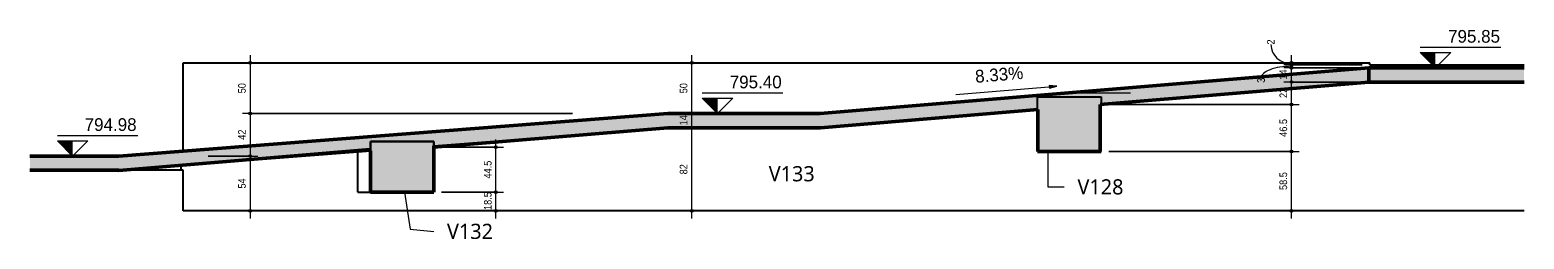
# Model space of a CAD drawing. Extents: x -2131 to 52870, y -3196 to 88043.
# Drawn here: x 23808 to 25279, y 79416 to 79622 of the extents above; entities that cross this region are included whole.
import ezdxf

# ---------------------------------------------------------------- set-up
doc = ezdxf.new("R2010")
doc.units = 0
for name, color, linetype, lineweight in [('A-ANNO-DIMS', 7, 'Continuous', 9), ('A-ANNO-DIMS-50', 7, 'Continuous', 9), ('A-DETL-MEDM', 7, 'Continuous', 50), ('A-DETL-THIN', 7, 'Continuous', 25), ('A-FLOR', 7, 'Continuous', 25), ('G-ANNO-DIMS', 7, 'Continuous', 9), ('S-BEAM', 7, 'Continuous', 25), ('S-BEAM-IDEN', 7, 'Continuous', 9)]:
    doc.layers.add(name, color=color, linetype=linetype, lineweight=lineweight)
doc.layers.add('A-DETL', color=7, linetype='Continuous', lineweight=18, true_color=0x00a600)
doc.styles.add('Fira Sans', font='', dxfattribs={"width": 0.9, "height": 7.5})
doc.styles.add('Fira Sans_1', font='', dxfattribs={"height": 12.5})
doc.styles.add('Gadugi', font='gadugi.ttf', dxfattribs={"height": 15})
doc.styles.get('Fira Sans').set_extended_font_data('Fira Sans')
doc.styles.get('Fira Sans_1').set_extended_font_data('Fira Sans')
doc.dimstyles.new('PED_1_5mm_ESQ', dxfattribs={"dimscale": 30.48, "dimtxt": 10.229846, "dimasz": 0.328084, "dimexe": 0.246063, "dimexo": 0.246063, "dimgap": 0.049213, "dimtad": 1, "dimdec": 1, "dimrnd": 0.5, "dimdsep": 46, "dimtxsty": 'Fira Sans', "dimblk1": 'DOTSMALL', "dimblk2": 'DOTSMALL', "dimsah": 1, "dimcen": 0.09, "dimdle": 0.246063, "dimazin": 0, "dimtfac": 1, "dimtdec": 4, "dimtix": 1, "dimtmove": 1, "dimatfit": 3, "dimfxl": 1, "dimtvp": 1, "dimtolj": 1, "dimtzin": 0, "dimarcsym": 2})
doc.dimstyles.new('PED_1_5mm_ESQ_1', dxfattribs={"dimscale": 30.48, "dimtxt": 10.229846, "dimasz": 0.328084, "dimexe": 0.246063, "dimexo": 0.246063, "dimgap": 0.049213, "dimtad": 1, "dimdec": 1, "dimrnd": 0.5, "dimdsep": 46, "dimtxsty": 'Fira Sans', "dimblk1": 'DOTSMALL', "dimblk2": 'DOTSMALL', "dimsah": 1, "dimcen": 0.09, "dimdle": 0.246063, "dimazin": 0, "dimtfac": 1, "dimtdec": 4, "dimtix": 1, "dimtmove": 0, "dimatfit": 3, "dimfxl": 1, "dimtvp": 1, "dimtolj": 1, "dimtzin": 0, "dimarcsym": 2})

# ---------------------------------------------------------------- blocks, each defined once
blk = doc.blocks.new('Elevações de ponto - SIMBOLO DE NÍVEL-CORTE-2219088-CT C 002 - CORTE D-D')
at = {"layer": 'G-ANNO-DIMS'}
blk.add_hatch(color=256, dxfattribs=at).paths.add_polyline_path([(2440.7, 79555), (2440.7, 79540), (2425.7, 79555)], flags=0)
for p, q in [((2504.9, 79560.1), (2425.7, 79560.1)), ((2440.7, 79540), (2425.7, 79555)), ((2425.7, 79555), (2455.7, 79555)), ((2455.7, 79555), (2440.7, 79540))]:
    blk.add_line(p, q, dxfattribs=at)
blk = doc.blocks.new('DIMBLOCK132-CT C 002 - CORTE D-D')
at = {"layer": 'A-ANNO-DIMS-50', "transparency": 16777216}
h = blk.add_hatch(color=256, dxfattribs=at)
edge = h.paths.add_edge_path(flags=0)
edge.add_arc((24025.1, 79590), 1.25, 0, 360)
h = blk.add_hatch(color=256, dxfattribs=at)
edge = h.paths.add_edge_path(flags=0)
edge.add_arc((24025.1, 79540), 1.25, 0, 360)
for p, q in [((24025.1, 79597.5), (24025.1, 79540)), ((24019.4, 79590), (24032.6, 79590)), ((24025.1, 79590), (24019.4, 79590)), ((24342.2, 79540), (24017.6, 79540)), ((24025.1, 79540), (24342.2, 79540))]:
    blk.add_line(p, q, dxfattribs=at)
for centre in [(24025.1, 79590), (24025.1, 79540)]:
    blk.add_circle(centre, 1.25, dxfattribs=at)
at = {"layer": 'A-ANNO-DIMS-50', "color": 0, "transparency": 16777216, "insert": (24013.2, 79559.9), "char_height": 7.5, "width": 12.276, "attachment_point": 1, "rotation": 90, "line_spacing_factor": 1.049215, "style": 'Fira Sans'}
blk.add_mtext('50', dxfattribs=at)
blk = doc.blocks.new('_DotSmall')
at = {"color": 0, "linetype": 'ByBlock', "const_width": 0.5}
blk.add_lwpolyline([(-0.0625, 0, 1), (0.0625, 0, 1)], format="xyb", close=True, dxfattribs=at)
blk = doc.blocks.new('DIMBLOCK133-CT C 002 - CORTE D-D')
at = {"layer": 'A-ANNO-DIMS-50', "transparency": 16777216}
h = blk.add_hatch(color=256, dxfattribs=at)
edge = h.paths.add_edge_path(flags=0)
edge.add_arc((24025.1, 79540), 1.25, 0, 360)
h = blk.add_hatch(color=256, dxfattribs=at)
edge = h.paths.add_edge_path(flags=0)
edge.add_arc((24025.1, 79498), 1.25, 0, 360)
for p, q in [((24342.2, 79540), (24017.6, 79540)), ((24025.1, 79540), (24025.1, 79498)), ((24025.1, 79540), (24342.2, 79540)), ((23983.8, 79498), (24032.6, 79498)), ((24025.1, 79498), (23983.8, 79498))]:
    blk.add_line(p, q, dxfattribs=at)
for centre in [(24025.1, 79540), (24025.1, 79498)]:
    blk.add_circle(centre, 1.25, dxfattribs=at)
at = {"layer": 'A-ANNO-DIMS-50', "color": 0, "transparency": 16777216, "insert": (24013.2, 79514.1), "char_height": 7.5, "width": 11.804, "attachment_point": 1, "rotation": 90, "line_spacing_factor": 1.049215, "style": 'Fira Sans'}
blk.add_mtext('42', dxfattribs=at)
blk = doc.blocks.new('DIMBLOCK134-CT C 002 - CORTE D-D')
at = {"layer": 'A-ANNO-DIMS-50', "transparency": 16777216}
h = blk.add_hatch(color=256, dxfattribs=at)
edge = h.paths.add_edge_path(flags=0)
edge.add_arc((24025.1, 79498), 1.25, 0, 360)
h = blk.add_hatch(color=256, dxfattribs=at)
edge = h.paths.add_edge_path(flags=0)
edge.add_arc((24025.1, 79444), 1.25, 0, 360)
for p, q in [((23983.8, 79498), (24032.6, 79498)), ((24025.1, 79498), (23983.8, 79498)), ((24025.1, 79498), (24025.1, 79436.5)), ((24019.4, 79444), (24032.6, 79444)), ((24025.1, 79444), (24019.4, 79444))]:
    blk.add_line(p, q, dxfattribs=at)
for centre in [(24025.1, 79498), (24025.1, 79444)]:
    blk.add_circle(centre, 1.25, dxfattribs=at)
at = {"layer": 'A-ANNO-DIMS-50', "color": 0, "transparency": 16777216, "insert": (24013.2, 79466), "char_height": 7.5, "width": 11.961, "attachment_point": 1, "rotation": 90, "line_spacing_factor": 1.049215, "style": 'Fira Sans'}
blk.add_mtext('54', dxfattribs=at)
blk = doc.blocks.new('DIMBLOCK135-CT C 002 - CORTE D-D')
at = {"layer": 'A-ANNO-DIMS-50', "transparency": 16777216}
h = blk.add_hatch(color=256, dxfattribs=at)
edge = h.paths.add_edge_path(flags=0)
edge.add_arc((25049.9, 79502.5), 1.25, 0, 360)
h = blk.add_hatch(color=256, dxfattribs=at)
edge = h.paths.add_edge_path(flags=0)
edge.add_arc((25049.9, 79444), 1.25, 0, 360)
for p, q in [((24869.9, 79502.5), (25057.4, 79502.5)), ((25049.9, 79502.5), (24869.9, 79502.5)), ((25049.9, 79436.5), (25049.9, 79502.5)), ((25055.6, 79444), (25042.4, 79444)), ((25049.9, 79444), (25055.6, 79444))]:
    blk.add_line(p, q, dxfattribs=at)
for centre in [(25049.9, 79502.5), (25049.9, 79444)]:
    blk.add_circle(centre, 1.25, dxfattribs=at)
at = {"layer": 'A-ANNO-DIMS-50', "color": 0, "transparency": 16777216, "insert": (25038, 79464.6), "char_height": 7.5, "width": 20.774, "attachment_point": 1, "rotation": 90, "line_spacing_factor": 1.049215, "style": 'Fira Sans'}
blk.add_mtext('58.5', dxfattribs=at)
blk = doc.blocks.new('DIMBLOCK136-CT C 002 - CORTE D-D')
at = {"layer": 'A-ANNO-DIMS-50', "transparency": 16777216}
h = blk.add_hatch(color=256, dxfattribs=at)
edge = h.paths.add_edge_path(flags=0)
edge.add_arc((25049.9, 79548.9), 1.25, 0, 360)
h = blk.add_hatch(color=256, dxfattribs=at)
edge = h.paths.add_edge_path(flags=0)
edge.add_arc((25049.9, 79502.5), 1.25, 0, 360)
for p, q in [((24869.1, 79548.9), (25057.4, 79548.9)), ((25049.9, 79548.9), (24869.1, 79548.9)), ((25049.9, 79502.5), (25049.9, 79548.9)), ((24869.9, 79502.5), (25057.4, 79502.5)), ((25049.9, 79502.5), (24869.9, 79502.5))]:
    blk.add_line(p, q, dxfattribs=at)
for centre in [(25049.9, 79548.9), (25049.9, 79502.5)]:
    blk.add_circle(centre, 1.25, dxfattribs=at)
at = {"layer": 'A-ANNO-DIMS-50', "color": 0, "transparency": 16777216, "insert": (25038, 79517), "char_height": 7.5, "width": 20.932, "attachment_point": 1, "rotation": 90, "line_spacing_factor": 1.049215, "style": 'Fira Sans'}
blk.add_mtext('46.5', dxfattribs=at)
blk = doc.blocks.new('DIMBLOCK137-CT C 002 - CORTE D-D')
at = {"layer": 'A-ANNO-DIMS-50', "transparency": 16777216}
h = blk.add_hatch(color=256, dxfattribs=at)
edge = h.paths.add_edge_path(flags=0)
edge.add_arc((25049.9, 79571), 1.25, 0, 360)
h = blk.add_hatch(color=256, dxfattribs=at)
edge = h.paths.add_edge_path(flags=0)
edge.add_arc((25049.9, 79548.9), 1.25, 0, 360)
for p, q in [((25118.6, 79571), (25042.4, 79571)), ((25049.9, 79548.9), (25049.9, 79571)), ((25049.9, 79571), (25118.6, 79571)), ((24869.1, 79548.9), (25057.4, 79548.9)), ((25049.9, 79548.9), (24869.1, 79548.9))]:
    blk.add_line(p, q, dxfattribs=at)
for centre in [(25049.9, 79571), (25049.9, 79548.9)]:
    blk.add_circle(centre, 1.25, dxfattribs=at)
at = {"layer": 'A-ANNO-DIMS-50', "color": 0, "transparency": 16777216, "insert": (25038, 79555.3), "char_height": 7.5, "width": 11.332, "attachment_point": 1, "rotation": 90, "line_spacing_factor": 1.049215, "style": 'Fira Sans'}
blk.add_mtext('22', dxfattribs=at)
blk = doc.blocks.new('DIMBLOCK138-CT C 002 - CORTE D-D')
at = {"layer": 'A-ANNO-DIMS-50', "transparency": 16777216}
h = blk.add_hatch(color=256, dxfattribs=at)
edge = h.paths.add_edge_path(flags=0)
edge.add_arc((25049.9, 79585), 1.25, 0, 360)
h = blk.add_hatch(color=256, dxfattribs=at)
edge = h.paths.add_edge_path(flags=0)
edge.add_arc((25049.9, 79571), 1.25, 0, 360)
for p, q in [((25118.6, 79585), (25042.4, 79585)), ((25049.9, 79571), (25049.9, 79585)), ((25049.9, 79585), (25118.6, 79585)), ((25118.6, 79571), (25042.4, 79571)), ((25049.9, 79571), (25118.6, 79571))]:
    blk.add_line(p, q, dxfattribs=at)
for centre in [(25049.9, 79585), (25049.9, 79571)]:
    blk.add_circle(centre, 1.25, dxfattribs=at)
at = {"layer": 'A-ANNO-DIMS-50', "color": 0, "transparency": 16777216, "insert": (25038, 79573.3), "char_height": 7.5, "width": 11.174, "attachment_point": 1, "rotation": 90, "line_spacing_factor": 1.049215, "style": 'Fira Sans'}
blk.add_mtext('14', dxfattribs=at)
blk = doc.blocks.new('DIMBLOCK139-CT C 002 - CORTE D-D')
at = {"layer": 'A-ANNO-DIMS-50', "transparency": 16777216}
h = blk.add_hatch(color=256, dxfattribs=at)
edge = h.paths.add_edge_path(flags=0)
edge.add_arc((25049.9, 79588), 1.25, 0, 360)
h = blk.add_hatch(color=256, dxfattribs=at)
edge = h.paths.add_edge_path(flags=0)
edge.add_arc((25049.9, 79585), 1.25, 0, 360)
for p, q in [((25119.3, 79588), (25042.4, 79588)), ((25118.6, 79585), (25042.4, 79585)), ((25049.9, 79585), (25049.9, 79588)), ((25049.9, 79588), (25119.3, 79588)), ((25049.9, 79585), (25118.6, 79585))]:
    blk.add_line(p, q, dxfattribs=at)
for centre in [(25049.9, 79588), (25049.9, 79585)]:
    blk.add_circle(centre, 1.25, dxfattribs=at)
blk.add_ellipse((25049.9, 79575.1), major_axis=(29.9, 0), ratio=0.38284, start_param=1.570796, end_param=3.141593, dxfattribs=at)
at = {"layer": 'A-ANNO-DIMS-50', "color": 0, "transparency": 16777216, "insert": (25016.1, 79570.2), "char_height": 7.5, "width": 5.823, "attachment_point": 1, "rotation": 90, "line_spacing_factor": 1.049215, "style": 'Fira Sans'}
blk.add_mtext('3', dxfattribs=at)
blk = doc.blocks.new('DIMBLOCK140-CT C 002 - CORTE D-D')
at = {"layer": 'A-ANNO-DIMS-50', "transparency": 16777216}
h = blk.add_hatch(color=256, dxfattribs=at)
edge = h.paths.add_edge_path(flags=0)
edge.add_arc((25049.9, 79590), 1.25, 0, 360)
h = blk.add_hatch(color=256, dxfattribs=at)
edge = h.paths.add_edge_path(flags=0)
edge.add_arc((25049.9, 79588), 1.25, 0, 360)
for p, q in [((25049.9, 79588), (25049.9, 79597.5)), ((25055.6, 79590), (25042.4, 79590)), ((25119.3, 79588), (25042.4, 79588)), ((25049.9, 79590), (25055.6, 79590)), ((25049.9, 79588), (25119.3, 79588))]:
    blk.add_line(p, q, dxfattribs=at)
for centre in [(25049.9, 79590), (25049.9, 79588)]:
    blk.add_circle(centre, 1.25, dxfattribs=at)
blk.add_ellipse((25049.9, 79608), major_axis=(20.3, 0), ratio=0.932713, start_param=3.141593, end_param=4.712389, dxfattribs=at)
at = {"layer": 'A-ANNO-DIMS-50', "color": 0, "transparency": 16777216, "insert": (25025.7, 79608), "char_height": 7.5, "width": 5.666, "attachment_point": 1, "rotation": 90, "line_spacing_factor": 1.049215, "style": 'Fira Sans'}
blk.add_mtext('2', dxfattribs=at)
blk = doc.blocks.new('DIMBLOCK141-CT C 002 - CORTE D-D')
at = {"layer": 'A-ANNO-DIMS-50', "transparency": 16777216}
h = blk.add_hatch(color=256, dxfattribs=at)
edge = h.paths.add_edge_path(flags=0)
edge.add_arc((24266.9, 79462.5), 1.25, 0, 360)
h = blk.add_hatch(color=256, dxfattribs=at)
edge = h.paths.add_edge_path(flags=0)
edge.add_arc((24266.9, 79444), 1.25, 0, 360)
for p, q in [((24213.3, 79462.5), (24274.4, 79462.5)), ((24266.9, 79462.5), (24213.3, 79462.5)), ((24266.9, 79436.5), (24266.9, 79462.5)), ((24272.7, 79444), (24259.4, 79444)), ((24266.9, 79444), (24272.7, 79444))]:
    blk.add_line(p, q, dxfattribs=at)
for centre in [(24266.9, 79462.5), (24266.9, 79444)]:
    blk.add_circle(centre, 1.25, dxfattribs=at)
at = {"layer": 'A-ANNO-DIMS-50', "color": 0, "transparency": 16777216, "insert": (24255.1, 79444.9), "char_height": 7.5, "width": 19.988, "attachment_point": 1, "rotation": 90, "line_spacing_factor": 1.049215, "style": 'Fira Sans'}
blk.add_mtext('18.5', dxfattribs=at)
blk = doc.blocks.new('DIMBLOCK142-CT C 002 - CORTE D-D')
at = {"layer": 'A-ANNO-DIMS-50', "transparency": 16777216}
h = blk.add_hatch(color=256, dxfattribs=at)
edge = h.paths.add_edge_path(flags=0)
edge.add_arc((24266.9, 79506.8), 1.25, 0, 360)
h = blk.add_hatch(color=256, dxfattribs=at)
edge = h.paths.add_edge_path(flags=0)
edge.add_arc((24266.9, 79462.5), 1.25, 0, 360)
for p, q in [((24266.9, 79462.5), (24266.9, 79514.3)), ((24213.3, 79506.8), (24274.4, 79506.8)), ((24266.9, 79506.8), (24213.3, 79506.8)), ((24213.3, 79462.5), (24274.4, 79462.5)), ((24266.9, 79462.5), (24213.3, 79462.5))]:
    blk.add_line(p, q, dxfattribs=at)
for centre in [(24266.9, 79506.8), (24266.9, 79462.5)]:
    blk.add_circle(centre, 1.25, dxfattribs=at)
at = {"layer": 'A-ANNO-DIMS-50', "color": 0, "transparency": 16777216, "insert": (24255.1, 79475.9), "char_height": 7.5, "width": 20.932, "attachment_point": 1, "rotation": 90, "line_spacing_factor": 1.049215, "style": 'Fira Sans'}
blk.add_mtext('44.5', dxfattribs=at)
blk = doc.blocks.new('DIMBLOCK143-CT C 002 - CORTE D-D')
at = {"layer": 'A-ANNO-DIMS-50', "transparency": 16777216}
h = blk.add_hatch(color=256, dxfattribs=at)
edge = h.paths.add_edge_path(flags=0)
edge.add_arc((24459.7, 79526), 1.25, 0, 360)
h = blk.add_hatch(color=256, dxfattribs=at)
edge = h.paths.add_edge_path(flags=0)
edge.add_arc((24459.7, 79444), 1.25, 0, 360)
for p, q in [((24465.4, 79526), (24452.2, 79526)), ((24459.7, 79436.5), (24459.7, 79526)), ((24459.7, 79526), (24465.4, 79526)), ((24465.4, 79444), (24452.2, 79444)), ((24459.7, 79444), (24465.4, 79444))]:
    blk.add_line(p, q, dxfattribs=at)
for centre in [(24459.7, 79526), (24459.7, 79444)]:
    blk.add_circle(centre, 1.25, dxfattribs=at)
at = {"layer": 'A-ANNO-DIMS-50', "color": 0, "transparency": 16777216, "insert": (24447.8, 79480), "char_height": 7.5, "width": 11.961, "attachment_point": 1, "rotation": 90, "line_spacing_factor": 1.049215, "style": 'Fira Sans'}
blk.add_mtext('82', dxfattribs=at)
blk = doc.blocks.new('DIMBLOCK144-CT C 002 - CORTE D-D')
at = {"layer": 'A-ANNO-DIMS-50', "transparency": 16777216}
h = blk.add_hatch(color=256, dxfattribs=at)
edge = h.paths.add_edge_path(flags=0)
edge.add_arc((24459.7, 79540), 1.25, 0, 360)
h = blk.add_hatch(color=256, dxfattribs=at)
edge = h.paths.add_edge_path(flags=0)
edge.add_arc((24459.7, 79526), 1.25, 0, 360)
for p, q in [((24465.4, 79540), (24452.2, 79540)), ((24459.7, 79526), (24459.7, 79540)), ((24459.7, 79540), (24465.4, 79540)), ((24465.4, 79526), (24452.2, 79526)), ((24459.7, 79526), (24465.4, 79526))]:
    blk.add_line(p, q, dxfattribs=at)
for centre in [(24459.7, 79540), (24459.7, 79526)]:
    blk.add_circle(centre, 1.25, dxfattribs=at)
at = {"layer": 'A-ANNO-DIMS-50', "color": 0, "transparency": 16777216, "insert": (24447.8, 79528.3), "char_height": 7.5, "width": 11.174, "attachment_point": 1, "rotation": 90, "line_spacing_factor": 1.049215, "style": 'Fira Sans'}
blk.add_mtext('14', dxfattribs=at)
blk = doc.blocks.new('DIMBLOCK145-CT C 002 - CORTE D-D')
at = {"layer": 'A-ANNO-DIMS-50', "transparency": 16777216}
h = blk.add_hatch(color=256, dxfattribs=at)
edge = h.paths.add_edge_path(flags=0)
edge.add_arc((24459.7, 79590), 1.25, 0, 360)
h = blk.add_hatch(color=256, dxfattribs=at)
edge = h.paths.add_edge_path(flags=0)
edge.add_arc((24459.7, 79540), 1.25, 0, 360)
for p, q in [((24459.7, 79540), (24459.7, 79597.5)), ((24465.4, 79590), (24452.2, 79590)), ((24459.7, 79590), (24465.4, 79590)), ((24465.4, 79540), (24452.2, 79540)), ((24459.7, 79540), (24465.4, 79540))]:
    blk.add_line(p, q, dxfattribs=at)
for centre in [(24459.7, 79590), (24459.7, 79540)]:
    blk.add_circle(centre, 1.25, dxfattribs=at)
at = {"layer": 'A-ANNO-DIMS-50', "color": 0, "transparency": 16777216, "insert": (24447.8, 79559.9), "char_height": 7.5, "width": 12.276, "attachment_point": 1, "rotation": 90, "line_spacing_factor": 1.049215, "style": 'Fira Sans'}
blk.add_mtext('50', dxfattribs=at)

msp = doc.modelspace()

# ---------------------------------------------------------------- hatches: boundary and pattern name
at = {"layer": 'A-FLOR', "true_color": 0xa6a6a6}
for points in [[(24585.984, 79525.99), (24799.866, 79543.797), (24799.866, 79556.504), (24862.418, 79556.504), (24862.418, 79549.005), (25126.072, 79570.956), (25126.072, 79585.004), (24585.984, 79540.039)], [(25278.733, 79571.004), (25278.733, 79585.004), (25126.072, 79585.004), (25126.072, 79571.004), (25126.763, 79571.004)], [(23895.871, 79484.018), (24143.616, 79503.296), (24143.616, 79512.504), (24205.831, 79512.504), (24205.831, 79508.137), (24435.959, 79526.043), (24435.959, 79540.085), (23895.871, 79498.004)], [(24585.984, 79526), (24585.984, 79540), (24435.959, 79540), (24435.959, 79526), (24543.502, 79526)], [(23895.871, 79484.004), (23895.871, 79498.004), (23808.271, 79498.004), (23808.271, 79484.004)]]:
    msp.add_hatch(color=253, dxfattribs=at).paths.add_polyline_path(points, flags=0)
at = {"layer": 'G-ANNO-DIMS'}
msp.add_hatch(color=256, dxfattribs=at).paths.add_polyline_path([(24818.966, 79566.934), (24811.384, 79567.63), (24811.604, 79564.994)], flags=0)
at = {"layer": 'S-BEAM', "true_color": 0xa6a6a6}
for points in [[(24862.418, 79502.504), (24862.418, 79556.504), (24799.866, 79556.504), (24799.866, 79502.504)], [(24190.545, 79462.504), (24205.831, 79462.504), (24205.831, 79512.504), (24143.616, 79512.504), (24143.616, 79462.504), (24175.887, 79462.504)]]:
    msp.add_hatch(color=253, dxfattribs=at).paths.add_polyline_path(points, flags=0)

# ---------------------------------------------------------------- linework, layer by layer
at = {"layer": 'A-DETL', "color": 7, "lineweight": 9}
msp.add_line((24831.367, 79560.466), (24891.367, 79560.466), dxfattribs=at)
at = {"layer": 'A-DETL-MEDM'}
for p, q in [((24861.642, 79548.939), (25126.043, 79570.956)), ((24800.142, 79543.818), (24586.374, 79526.018)), ((24800.142, 79502.504), (24800.142, 79543.818)), ((24861.642, 79502.504), (24861.642, 79548.939)), ((24436.044, 79526), (24205.841, 79506.831)), ((24142.858, 79504.402), (23895.771, 79483.827))]:
    msp.add_line(p, q, dxfattribs=at)
at = {"layer": 'A-DETL-THIN'}
msp.add_line((23957.264, 79484.004), (23957.264, 79488.948), dxfattribs=at)
at = {"layer": 'A-FLOR', "lineweight": 50}
for p, q in [((25126.072, 79585.004), (24585.984, 79540.039)), ((25278.733, 79585.004), (25126.072, 79585.004)), ((25126.072, 79570.956), (25126.072, 79585.004)), ((25126.072, 79571.004), (25278.733, 79571.004)), ((24435.959, 79540.085), (23895.871, 79498.061)), ((24435.959, 79540), (24435.959, 79540.085)), ((24585.984, 79540), (24435.959, 79540)), ((24435.959, 79526.043), (24435.959, 79526)), ((24435.959, 79526), (24585.984, 79526)), ((23895.871, 79498.004), (23808.271, 79498.004)), ((23808.271, 79484.004), (23895.871, 79484.004))]:
    msp.add_line(p, q, dxfattribs=at)
at = {"layer": 'A-FLOR'}
for p, q in [((24862.418, 79548.974), (25126.434, 79570.956)), ((25126.434, 79570.956), (25126.072, 79570.956)), ((24799.866, 79543.797), (24799.866, 79556.504)), ((24799.866, 79556.504), (24862.418, 79556.504)), ((24862.418, 79556.504), (24862.418, 79549.005)), ((24435.959, 79540.085), (24436.329, 79540.085)), ((24436.329, 79540.085), (24436.329, 79540)), ((24586.352, 79525.99), (24784.613, 79542.497)), ((24784.613, 79542.497), (24799.866, 79543.797)), ((24205.831, 79508.108), (24435.959, 79526.014)), ((24585.984, 79525.99), (24586.352, 79525.99)), ((24143.616, 79503.296), (24143.616, 79512.504)), ((24143.616, 79512.504), (24205.831, 79512.504)), ((24205.831, 79512.504), (24205.831, 79508.137)), ((23896.247, 79484.018), (24130.845, 79502.273)), ((24130.845, 79502.278), (24143.616, 79503.296)), ((23895.871, 79484.018), (23896.247, 79484.018)), ((23958.988, 79484.004), (23895.871, 79484.004))]:
    msp.add_line(p, q, dxfattribs=at)
at = {"layer": 'G-ANNO-DIMS'}
for p, q in [((24719.332, 79558.636), (24818.966, 79566.934)), ((24818.966, 79566.934), (24811.384, 79567.63)), ((24811.384, 79567.63), (24811.604, 79564.994)), ((24811.604, 79564.994), (24818.966, 79566.934))]:
    msp.add_line(p, q, dxfattribs=at)
at = {"layer": 'S-BEAM'}
for p, q in [((23958.988, 79502.972), (23958.988, 79590.004)), ((23958.988, 79590.004), (25126.763, 79590.004)), ((25126.775, 79590.004), (25126.763, 79590.004)), ((25126.763, 79588.004), (25278.733, 79588.004)), ((25126.775, 79588.004), (25126.775, 79590.004)), ((24205.831, 79512.504), (24143.616, 79512.504)), ((24143.616, 79512.504), (24143.616, 79503.296)), ((24205.831, 79508.137), (24205.831, 79512.504)), ((24130.845, 79462.504), (24130.845, 79502.278)), ((23958.988, 79444.004), (23958.988, 79484.004)), ((24130.845, 79462.504), (24143.616, 79462.504)), ((24784.613, 79444.004), (23958.988, 79444.004)), ((24805.391, 79444.004), (24784.613, 79444.004)), ((25126.763, 79444.004), (24805.391, 79444.004)), ((25278.733, 79444.004), (25126.763, 79444.004))]:
    msp.add_line(p, q, dxfattribs=at)
at = {"layer": 'S-BEAM', "lineweight": 50}
for p, q in [((24205.831, 79462.504), (24205.831, 79508.137)), ((24143.616, 79503.296), (24143.616, 79462.504)), ((24799.866, 79502.504), (24862.418, 79502.504)), ((24143.616, 79462.504), (24205.831, 79462.504))]:
    msp.add_line(p, q, dxfattribs=at)
at = {"layer": 'S-BEAM-IDEN'}
for p, q in [((24809.919, 79502.504), (24809.919, 79467.618)), ((24809.919, 79467.618), (24826.22, 79467.618)), ((24176.88, 79462.504), (24182.437, 79426.037)), ((24182.437, 79426.037), (24205.747, 79423.758))]:
    msp.add_line(p, q, dxfattribs=at)

# ---------------------------------------------------------------- block references
at = {"layer": 'G-ANNO-DIMS'}
for p in [(22750.771, 45.004), (22044.303, 0), (21409.629, -41.996)]:
    msp.add_blockref('Elevações de ponto - SIMBOLO DE NÍVEL-CORTE-2219088-CT C 002 - CORTE D-D', p, dxfattribs=at)

# ---------------------------------------------------------------- texts
at = {"layer": 'G-ANNO-DIMS', "char_height": 12.5, "attachment_point": 1, "line_spacing_factor": 1.049215, "style": 'Fira Sans_1'}
for s, insert, width in [('795.85', (25203.901, 79622.309), 60.14847), ('795.40', (24497.006, 79577.305), 61.17141), ('794.98', (23862.162, 79535.309), 61.58058)]:
    msp.add_mtext(s, dxfattribs=dict(at, insert=insert, width=width))
at = {"layer": 'G-ANNO-DIMS', "insert": (24737.966, 79582.694), "char_height": 12.5, "width": 57.07967, "attachment_point": 1, "rotation": 4.761165, "line_spacing_factor": 1.049215, "style": 'Fira Sans_1'}
msp.add_mtext('8.33%', dxfattribs=at)
at = {"layer": 'S-BEAM-IDEN', "char_height": 15, "width": 58.12234, "attachment_point": 1, "style": 'Gadugi'}
for s, insert in [('V133', (24535.374, 79488.128)), ('V128', (24839.223, 79475.169)), ('V132', (24218.75, 79431.309))]:
    msp.add_mtext(s, dxfattribs=dict(at, insert=insert))

# ---------------------------------------------------------------- dimensions: what is measured, and where the dimension line sits
at = {"layer": 'A-ANNO-DIMS'}
for base, p1, p2, override, picture, middle in [((25049.879, 79590.004), (25126.763, 79588.004), (25048.112, 79590.004), {"dimpost": '<>', "dimfxl": 78.677002}, 'DIMBLOCK140-CT C 002 - CORTE D-D', (25030.712, 79610.808)), ((25049.879, 79588.004), (25126.072, 79585.004), (25126.763, 79588.004), {"dimpost": '<>', "dimfxl": 3.078681}, 'DIMBLOCK139-CT C 002 - CORTE D-D', (25021.144, 79573.113))]:
    dim = msp.add_linear_dim(base=base, p1=p1, p2=p2, angle=90, dimstyle='PED_1_5mm_ESQ', override=override, dxfattribs=at)
    dim.commit()
    dim.dimension.update_dxf_attribs({"geometry": picture, "text_midpoint": middle, "dimtype": 160, "text_rotation": 90})
for base, p1, p2, override, picture, middle in [((24025.096, 79540), (24026.863, 79590.004), (24349.7, 79540), {"dimpost": '<>', "dimfxl": 326.685741}, 'DIMBLOCK132-CT C 002 - CORTE D-D', (24019.78, 79565.002)), ((24459.717, 79590.004), (24457.95, 79540), (24457.95, 79590.004), {"dimpost": '<>', "dimfxl": 50.004}, 'DIMBLOCK145-CT C 002 - CORTE D-D', (24454.402, 79565.002)), ((25049.879, 79585.004), (25126.072, 79571.004), (25126.072, 79585.004), {"dimpost": '<>', "dimfxl": 14}, 'DIMBLOCK138-CT C 002 - CORTE D-D', (25044.629, 79578.004)), ((25049.879, 79571.004), (24861.642, 79548.939), (25126.072, 79571.004), {"dimpost": '<>', "dimfxl": 265.348273}, 'DIMBLOCK137-CT C 002 - CORTE D-D', (25044.629, 79559.972)), ((24025.096, 79498.004), (24349.7, 79540), (23976.295, 79498.004), {"dimpost": '<>', "dimfxl": 375.758978}, 'DIMBLOCK133-CT C 002 - CORTE D-D', (24019.846, 79519.002)), ((24459.717, 79540), (24457.95, 79526), (24457.95, 79540), {"dimpost": '<>', "dimfxl": 14}, 'DIMBLOCK144-CT C 002 - CORTE D-D', (24454.467, 79533)), ((25049.879, 79548.939), (24862.418, 79502.504), (24861.642, 79548.939), {"dimpost": '<>', "dimfxl": 46.441544}, 'DIMBLOCK136-CT C 002 - CORTE D-D', (25044.564, 79525.722)), ((24459.717, 79526), (24457.95, 79444.004), (24457.95, 79526), {"dimpost": '<>', "dimfxl": 81.996}, 'DIMBLOCK143-CT C 002 - CORTE D-D', (24454.402, 79485.002)), ((24266.94, 79506.831), (24205.831, 79462.504), (24205.841, 79506.831), {"dimpost": '<>', "dimfxl": 44.327173}, 'DIMBLOCK142-CT C 002 - CORTE D-D', (24261.624, 79484.668)), ((24025.096, 79444.004), (23976.295, 79498.004), (24026.863, 79444.004), {"dimpost": '<>', "dimfxl": 73.981008}, 'DIMBLOCK134-CT C 002 - CORTE D-D', (24019.78, 79471.004)), ((25049.879, 79502.504), (25048.112, 79444.004), (24862.418, 79502.504), {"dimpost": '<>', "dimfxl": 194.690642}, 'DIMBLOCK135-CT C 002 - CORTE D-D', (25044.564, 79473.254)), ((24266.94, 79462.504), (24265.172, 79444.004), (24205.831, 79462.504), {"dimpost": '<>', "dimfxl": 62.157464}, 'DIMBLOCK141-CT C 002 - CORTE D-D', (24261.624, 79453.254))]:
    dim = msp.add_linear_dim(base=base, p1=p1, p2=p2, angle=90, dimstyle='PED_1_5mm_ESQ_1', override=override, dxfattribs=at)
    dim.commit()
    dim.dimension.update_dxf_attribs({"geometry": picture, "text_midpoint": middle})

doc.saveas('drawing.dxf')
